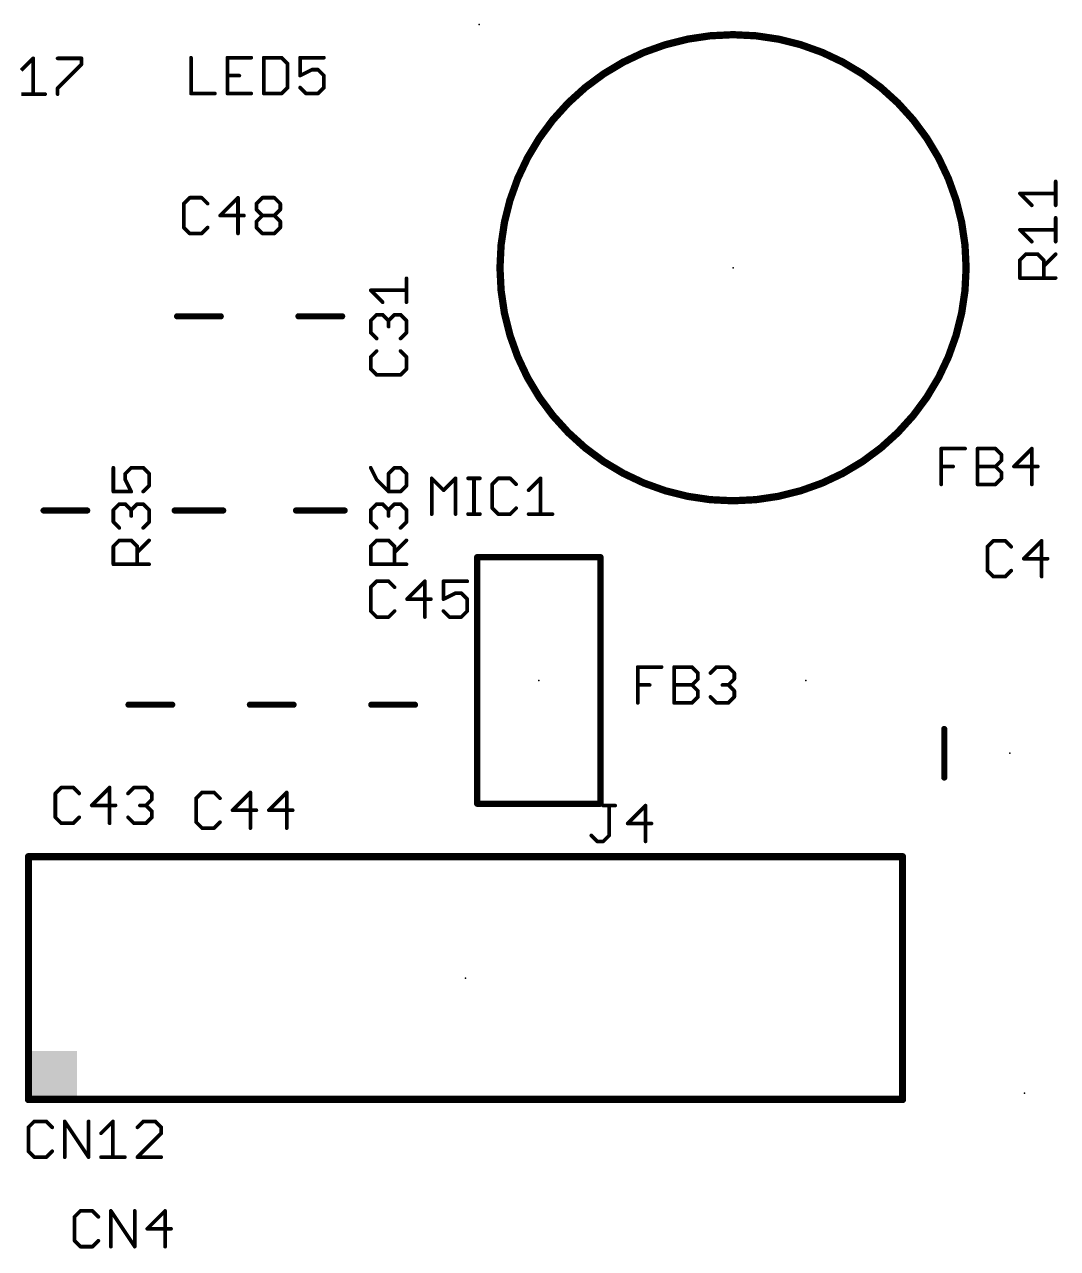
# Model space of a CAD drawing. Extents: x -0.01 to 3.1, y -0.02 to 3.54.
# Drawn here: x 0.725 to 1.562, y 0.72 to 1.713 of the extents above; entities that cross this region are included whole.
import ezdxf

# ---------------------------------------------------------------- set-up
doc = ezdxf.new("R2010")
doc.units = 0
for name, color, linetype in [('21', 253, 'CONTINUOUS'), ('23', 7, 'CONTINUOUS'), ('25', 253, 'CONTINUOUS')]:
    doc.layers.add(name, color=color, linetype=linetype)

# ---------------------------------------------------------------- blocks, each defined once
blk = doc.blocks.new('RECT')
blk.add_solid([(-0.5, -0.5), (0.5, -0.5), (-0.5, 0.5), (0.5, 0.5)])

msp = doc.modelspace()

# ---------------------------------------------------------------- linework, layer by layer
at = {"layer": '21'}
for points, const_width in [([(1.299213, 1.326772, 1), (1.299213, 1.704724, 1), (1.299213, 1.326772)], 0.005906), ([(0.848425, 1.477628, 1), (0.848425, 1.475128)], 0.0025), ([(0.883858, 1.475128, 1), (0.883858, 1.477628)], 0.0025), ([(0.94685, 1.477628, 1), (0.94685, 1.475128)], 0.0025), ([(0.982283, 1.475128, 1), (0.982283, 1.477628)], 0.0025), ([(0.740157, 1.320148, 1), (0.740157, 1.317648)], 0.0025), ([(0.775591, 1.317648, 1), (0.775591, 1.320148)], 0.0025), ([(0.846457, 1.320148, 1), (0.846457, 1.317648)], 0.0025), ([(0.885827, 1.317648, 1), (0.885827, 1.320148)], 0.0025), ([(0.944882, 1.320148, 1), (0.944882, 1.317648)], 0.0025), ([(0.984252, 1.317648, 1), (0.984252, 1.320148)], 0.0025), ([(1.092982, 1.281102, 1), (1.090482, 1.281102)], 0.0025), ([(1.091732, 1.282352, 1), (1.091732, 1.279852)], 0.0025), ([(1.192982, 1.281102, 1), (1.190482, 1.281102)], 0.0025), ([(1.191732, 1.279852, 1), (1.191732, 1.282352)], 0.0025), ([(0.809055, 1.162667, 1), (0.809055, 1.160167)], 0.0025), ([(0.844488, 1.160167, 1), (0.844488, 1.162667)], 0.0025), ([(0.90748, 1.162667, 1), (0.90748, 1.160167)], 0.0025), ([(0.942913, 1.160167, 1), (0.942913, 1.162667)], 0.0025), ([(1.005906, 1.162667, 1), (1.005906, 1.160167)], 0.0025), ([(1.041339, 1.160167, 1), (1.041339, 1.162667)], 0.0025), ([(1.471722, 1.141732, 1), (1.469222, 1.141732)], 0.0025), ([(1.469222, 1.102362, 1), (1.471722, 1.102362)], 0.0025), ([(1.091732, 1.082352, 1), (1.091732, 1.079852)], 0.0025), ([(1.090482, 1.081102, 1), (1.092982, 1.081102)], 0.0025), ([(1.190482, 1.081102, 1), (1.192982, 1.081102)], 0.0025), ([(1.191732, 1.079852, 1), (1.191732, 1.082352)], 0.0025), ([(0.727953, 1.039665, 1), (0.727953, 1.036713)], 0.002953), ([(0.729429, 1.038189, 1), (0.726476, 1.038189)], 0.002953), ([(1.438091, 1.038189, 1), (1.435138, 1.038189)], 0.002953), ([(1.436614, 1.036713, 1), (1.436614, 1.039665)], 0.002953), ([(0.727953, 0.842815, 1), (0.727953, 0.839862)], 0.002953), ([(1.436614, 0.839862, 1), (1.436614, 0.842815)], 0.002953), ([(0.726476, 0.841339, 1), (0.729429, 0.841339)], 0.002953), ([(1.435138, 0.841339, 1), (1.438091, 0.841339)], 0.002953)]:
    msp.add_lwpolyline(points, format="xyb", dxfattribs=dict(at, const_width=const_width))
for points, const_width in [([(0.883858, 1.476378), (0.848425, 1.476378)], 0.005), ([(0.982283, 1.476378), (0.94685, 1.476378)], 0.005), ([(0.740157, 1.318898), (0.775591, 1.318898)], 0.005), ([(0.846457, 1.318898), (0.885827, 1.318898)], 0.005), ([(0.944882, 1.318898), (0.984252, 1.318898)], 0.005), ([(1.091732, 1.081102), (1.091732, 1.281102)], 0.005), ([(1.091732, 1.281102), (1.191732, 1.281102)], 0.005), ([(1.191732, 1.281102), (1.191732, 1.081102)], 0.005), ([(0.809055, 1.161417), (0.844488, 1.161417)], 0.005), ([(0.90748, 1.161417), (0.942913, 1.161417)], 0.005), ([(1.005906, 1.161417), (1.041339, 1.161417)], 0.005), ([(1.470472, 1.141732), (1.470472, 1.102362)], 0.005), ([(1.191732, 1.081102), (1.091732, 1.081102)], 0.005), ([(1.436614, 1.038189), (0.727953, 1.038189)], 0.005906), ([(0.727953, 1.038189), (0.727953, 0.841339)], 0.005906), ([(1.436614, 0.841339), (1.436614, 1.038189)], 0.005906), ([(0.727953, 0.841339), (1.436614, 0.841339)], 0.005906)]:
    msp.add_lwpolyline(points, dxfattribs=dict(at, const_width=const_width))
at = {"layer": '23'}
for p in [(1.093307, 1.712992), (1.299213, 1.515748), (0.866142, 1.476378), (0.964567, 1.476378), (0.757874, 1.318898), (0.866142, 1.318898), (0.964567, 1.318898), (1.141732, 1.181102), (1.358268, 1.181102), (0.826772, 1.161417), (0.925197, 1.161417), (1.023622, 1.161417), (1.523622, 1.122047), (1.082283, 0.939764), (1.535433, 0.846457)]:
    msp.add_point(p, dxfattribs=at)
at = {"layer": '25', "const_width": 0.003}
for points in [[(0.859768, 1.686037), (0.859768, 1.657012)], [(0.908583, 1.686037), (0.889233, 1.686037)], [(0.889233, 1.686037), (0.889233, 1.657012)], [(0.918698, 1.686037), (0.918698, 1.657012)], [(0.93321, 1.686037), (0.918698, 1.686037)], [(0.938048, 1.681199), (0.93321, 1.686037)], [(0.967513, 1.686037), (0.948163, 1.686037)], [(0.948163, 1.686037), (0.948163, 1.671524)], [(0.722097, 1.675858), (0.731772, 1.685533)], [(0.731772, 1.685533), (0.731772, 1.656508)], [(0.751562, 1.685533), (0.770912, 1.685533)], [(0.770912, 1.680695), (0.751562, 1.661345)], [(0.770912, 1.685533), (0.770912, 1.680695)], [(0.938048, 1.661849), (0.938048, 1.681199)], [(0.948163, 1.671524), (0.957838, 1.676362)], [(0.957838, 1.676362), (0.962676, 1.676362)], [(0.962676, 1.676362), (0.967513, 1.671524)], [(0.889233, 1.671524), (0.898908, 1.671524)], [(0.967513, 1.671524), (0.967513, 1.661849)], [(0.722097, 1.656508), (0.741447, 1.656508)], [(0.751562, 1.661345), (0.751562, 1.656508)], [(0.859768, 1.657012), (0.879117, 1.657012)], [(0.889233, 1.657012), (0.908583, 1.657012)], [(0.918698, 1.657012), (0.93321, 1.657012)], [(0.93321, 1.657012), (0.938048, 1.661849)], [(0.953001, 1.657012), (0.948163, 1.661849)], [(0.962676, 1.657012), (0.953001, 1.657012)], [(0.967513, 1.661849), (0.962676, 1.657012)], [(1.560803, 1.566336), (1.560803, 1.585686)], [(0.8587, 1.572552), (0.853862, 1.567715)], [(0.853862, 1.567715), (0.853862, 1.548365)], [(0.868375, 1.572552), (0.8587, 1.572552)], [(0.873212, 1.567715), (0.868375, 1.572552)], [(0.89784, 1.572552), (0.883327, 1.55804)], [(0.89784, 1.543528), (0.89784, 1.572552)], [(0.912793, 1.567715), (0.91763, 1.572552)], [(0.912793, 1.562877), (0.912793, 1.567715)], [(0.91763, 1.572552), (0.927305, 1.572552)], [(0.927305, 1.572552), (0.932142, 1.567715)], [(0.932142, 1.567715), (0.932142, 1.562877)], [(1.541453, 1.566336), (1.531778, 1.576011)], [(1.531778, 1.576011), (1.560803, 1.576011)], [(0.883327, 1.55804), (0.902677, 1.55804)], [(0.91763, 1.55804), (0.912793, 1.562877)], [(0.912793, 1.553202), (0.91763, 1.55804)], [(0.91763, 1.55804), (0.927305, 1.55804)], [(0.932142, 1.562877), (0.927305, 1.55804)], [(0.927305, 1.55804), (0.932142, 1.553202)], [(0.853862, 1.548365), (0.8587, 1.543528)], [(0.868375, 1.543528), (0.873212, 1.548365)], [(0.912793, 1.548365), (0.912793, 1.553202)], [(0.91763, 1.543528), (0.912793, 1.548365)], [(0.932142, 1.548365), (0.927305, 1.543528)], [(0.932142, 1.553202), (0.932142, 1.548365)], [(1.560803, 1.536871), (1.560803, 1.55622)], [(0.8587, 1.543528), (0.868375, 1.543528)], [(0.927305, 1.543528), (0.91763, 1.543528)], [(1.541453, 1.536871), (1.531778, 1.546546)], [(1.531778, 1.546546), (1.560803, 1.546546)], [(1.531778, 1.521918), (1.536616, 1.526755)], [(1.531778, 1.507406), (1.531778, 1.521918)], [(1.536616, 1.526755), (1.546291, 1.526755)], [(1.546291, 1.526755), (1.551128, 1.521918)], [(1.551128, 1.51708), (1.560803, 1.526755)], [(1.551128, 1.521918), (1.551128, 1.507406)], [(1.034437, 1.487783), (1.034437, 1.507133)], [(1.560803, 1.507406), (1.531778, 1.507406)], [(1.015087, 1.487783), (1.005412, 1.497458)], [(1.005412, 1.497458), (1.034437, 1.497458)], [(1.005412, 1.47283), (1.01025, 1.477667)], [(1.01025, 1.477667), (1.015087, 1.477667)], [(1.015087, 1.477667), (1.019925, 1.47283)], [(1.019925, 1.47283), (1.024762, 1.477667)], [(1.024762, 1.477667), (1.0296, 1.477667)], [(1.0296, 1.477667), (1.034437, 1.47283)], [(1.005412, 1.463155), (1.005412, 1.47283)], [(1.019925, 1.47283), (1.019925, 1.467992)], [(1.034437, 1.47283), (1.034437, 1.463155)], [(1.01025, 1.458318), (1.005412, 1.463155)], [(1.034437, 1.463155), (1.0296, 1.458318)], [(1.01025, 1.448202), (1.005412, 1.443365)], [(1.034437, 1.443365), (1.0296, 1.448202)], [(1.005412, 1.443365), (1.005412, 1.43369)], [(1.034437, 1.43369), (1.034437, 1.443365)], [(1.005412, 1.43369), (1.01025, 1.428852)], [(1.01025, 1.428852), (1.0296, 1.428852)], [(1.0296, 1.428852), (1.034437, 1.43369)], [(1.468035, 1.340083), (1.468035, 1.369107)], [(1.468035, 1.369107), (1.487385, 1.369107)], [(1.497501, 1.340083), (1.497501, 1.369107)], [(1.497501, 1.369107), (1.512013, 1.369107)], [(1.512013, 1.369107), (1.51685, 1.36427)], [(1.541478, 1.369107), (1.526966, 1.354595)], [(1.541478, 1.340083), (1.541478, 1.369107)], [(1.51685, 1.359432), (1.512013, 1.354595)], [(1.51685, 1.36427), (1.51685, 1.359432)], [(0.796751, 1.353589), (0.796751, 1.33424)], [(0.806426, 1.348752), (0.811263, 1.353589)], [(0.806426, 1.343914), (0.806426, 1.348752)], [(0.811263, 1.353589), (0.820938, 1.353589)], [(0.820938, 1.353589), (0.825776, 1.348752)], [(0.825776, 1.348752), (0.825776, 1.339077)], [(1.005412, 1.353589), (1.01025, 1.343914)], [(1.024762, 1.353589), (1.019925, 1.348752)], [(1.019925, 1.348752), (1.019925, 1.33424)], [(1.0296, 1.353589), (1.024762, 1.353589)], [(1.034437, 1.348752), (1.0296, 1.353589)], [(1.034437, 1.339077), (1.034437, 1.348752)], [(1.468035, 1.354595), (1.47771, 1.354595)], [(1.497501, 1.354595), (1.512013, 1.354595)], [(1.512013, 1.354595), (1.51685, 1.349758)], [(1.51685, 1.349758), (1.51685, 1.34492)], [(1.526966, 1.354595), (1.546316, 1.354595)], [(0.811263, 1.33424), (0.806426, 1.343914)], [(0.825776, 1.339077), (0.820938, 1.33424)], [(1.01025, 1.343914), (1.019925, 1.33424)], [(1.0296, 1.33424), (1.034437, 1.339077)], [(1.054878, 1.315957), (1.054878, 1.344981)], [(1.054878, 1.344981), (1.064553, 1.335306)], [(1.064553, 1.335306), (1.074228, 1.344981)], [(1.074228, 1.344981), (1.074228, 1.315957)], [(1.084344, 1.344981), (1.094018, 1.344981)], [(1.089181, 1.315957), (1.089181, 1.344981)], [(1.108824, 1.344981), (1.103987, 1.340144)], [(1.103987, 1.340144), (1.103987, 1.320794)], [(1.118499, 1.344981), (1.108824, 1.344981)], [(1.123337, 1.340144), (1.118499, 1.344981)], [(1.133452, 1.335306), (1.143127, 1.344981)], [(1.143127, 1.344981), (1.143127, 1.315957)], [(1.512013, 1.340083), (1.497501, 1.340083)], [(1.51685, 1.34492), (1.512013, 1.340083)], [(0.796751, 1.33424), (0.811263, 1.33424)], [(1.019925, 1.33424), (1.0296, 1.33424)], [(0.796751, 1.319287), (0.801588, 1.324124)], [(0.796751, 1.309612), (0.796751, 1.319287)], [(0.801588, 1.324124), (0.806426, 1.324124)], [(0.806426, 1.324124), (0.811263, 1.319287)], [(0.811263, 1.319287), (0.816101, 1.324124)], [(0.811263, 1.319287), (0.811263, 1.314449)], [(0.816101, 1.324124), (0.820938, 1.324124)], [(0.820938, 1.324124), (0.825776, 1.319287)], [(0.825776, 1.319287), (0.825776, 1.309612)], [(1.005412, 1.319287), (1.01025, 1.324124)], [(1.005412, 1.309612), (1.005412, 1.319287)], [(1.01025, 1.324124), (1.015087, 1.324124)], [(1.015087, 1.324124), (1.019925, 1.319287)], [(1.019925, 1.319287), (1.024762, 1.324124)], [(1.019925, 1.319287), (1.019925, 1.314449)], [(1.024762, 1.324124), (1.0296, 1.324124)], [(1.0296, 1.324124), (1.034437, 1.319287)], [(1.034437, 1.319287), (1.034437, 1.309612)], [(1.103987, 1.320794), (1.108824, 1.315957)], [(1.118499, 1.315957), (1.123337, 1.320794)], [(0.801588, 1.304774), (0.796751, 1.309612)], [(0.825776, 1.309612), (0.820938, 1.304774)], [(1.01025, 1.304774), (1.005412, 1.309612)], [(1.034437, 1.309612), (1.0296, 1.304774)], [(1.084344, 1.315957), (1.094018, 1.315957)], [(1.108824, 1.315957), (1.118499, 1.315957)], [(1.133452, 1.315957), (1.152802, 1.315957)], [(0.796751, 1.289821), (0.801588, 1.294659)], [(0.796751, 1.275309), (0.796751, 1.289821)], [(0.801588, 1.294659), (0.811263, 1.294659)], [(0.811263, 1.294659), (0.816101, 1.289821)], [(0.816101, 1.284984), (0.825776, 1.294659)], [(0.816101, 1.289821), (0.816101, 1.275309)], [(1.005412, 1.289821), (1.01025, 1.294659)], [(1.005412, 1.275309), (1.005412, 1.289821)], [(1.01025, 1.294659), (1.019925, 1.294659)], [(1.019925, 1.294659), (1.024762, 1.289821)], [(1.024762, 1.284984), (1.034437, 1.294659)], [(1.024762, 1.289821), (1.024762, 1.275309)], [(1.510274, 1.294304), (1.505437, 1.289467)], [(1.505437, 1.289467), (1.505437, 1.270117)], [(1.519949, 1.294304), (1.510274, 1.294304)], [(1.524787, 1.289467), (1.519949, 1.294304)], [(1.549414, 1.294304), (1.534902, 1.279792)], [(1.549414, 1.26528), (1.549414, 1.294304)], [(1.534902, 1.279792), (1.554252, 1.279792)], [(0.825776, 1.275309), (0.796751, 1.275309)], [(1.034437, 1.275309), (1.005412, 1.275309)], [(1.505437, 1.270117), (1.510274, 1.26528)], [(1.519949, 1.26528), (1.524787, 1.270117)], [(1.010274, 1.261529), (1.005437, 1.256691)], [(1.019949, 1.261529), (1.010274, 1.261529)], [(1.024787, 1.256691), (1.019949, 1.261529)], [(1.049414, 1.261529), (1.034902, 1.247016)], [(1.049414, 1.232504), (1.049414, 1.261529)], [(1.083717, 1.261529), (1.064367, 1.261529)], [(1.064367, 1.261529), (1.064367, 1.247016)], [(1.510274, 1.26528), (1.519949, 1.26528)], [(1.005437, 1.256691), (1.005437, 1.237341)], [(1.064367, 1.247016), (1.074042, 1.251854)], [(1.074042, 1.251854), (1.07888, 1.251854)], [(1.07888, 1.251854), (1.083717, 1.247016)], [(1.034902, 1.247016), (1.054252, 1.247016)], [(1.083717, 1.247016), (1.083717, 1.237341)], [(1.005437, 1.237341), (1.010274, 1.232504)], [(1.010274, 1.232504), (1.019949, 1.232504)], [(1.019949, 1.232504), (1.024787, 1.237341)], [(1.069205, 1.232504), (1.064367, 1.237341)], [(1.07888, 1.232504), (1.069205, 1.232504)], [(1.083717, 1.237341), (1.07888, 1.232504)], [(1.221972, 1.162917), (1.221972, 1.191942)], [(1.221972, 1.191942), (1.241322, 1.191942)], [(1.251438, 1.162917), (1.251438, 1.191942)], [(1.251438, 1.191942), (1.26595, 1.191942)], [(1.26595, 1.191942), (1.270787, 1.187105)], [(1.280903, 1.187105), (1.28574, 1.191942)], [(1.28574, 1.191942), (1.295415, 1.191942)], [(1.295415, 1.191942), (1.300253, 1.187105)], [(1.270787, 1.182267), (1.26595, 1.17743)], [(1.270787, 1.187105), (1.270787, 1.182267)], [(1.300253, 1.182267), (1.295415, 1.17743)], [(1.300253, 1.187105), (1.300253, 1.182267)], [(1.221972, 1.17743), (1.231647, 1.17743)], [(1.251438, 1.17743), (1.26595, 1.17743)], [(1.26595, 1.17743), (1.270787, 1.172592)], [(1.270787, 1.172592), (1.270787, 1.167755)], [(1.295415, 1.17743), (1.290578, 1.17743)], [(1.295415, 1.17743), (1.300253, 1.172592)], [(1.300253, 1.172592), (1.300253, 1.167755)], [(1.26595, 1.162917), (1.251438, 1.162917)], [(1.270787, 1.167755), (1.26595, 1.162917)], [(1.28574, 1.162917), (1.280903, 1.167755)], [(1.295415, 1.162917), (1.28574, 1.162917)], [(1.300253, 1.167755), (1.295415, 1.162917)], [(0.754556, 1.094292), (0.749719, 1.089455)], [(0.764231, 1.094292), (0.754556, 1.094292)], [(0.769068, 1.089455), (0.764231, 1.094292)], [(0.793696, 1.094292), (0.779184, 1.07978)], [(0.793696, 1.065268), (0.793696, 1.094292)], [(0.808649, 1.089455), (0.813486, 1.094292)], [(0.813486, 1.094292), (0.823161, 1.094292)], [(0.823161, 1.094292), (0.827999, 1.089455)], [(0.868729, 1.090355), (0.863892, 1.085518)], [(0.878404, 1.090355), (0.868729, 1.090355)], [(0.883242, 1.085518), (0.878404, 1.090355)], [(0.907869, 1.090355), (0.893357, 1.075843)], [(0.907869, 1.061331), (0.907869, 1.090355)], [(0.937335, 1.090355), (0.922822, 1.075843)], [(0.937335, 1.061331), (0.937335, 1.090355)], [(0.749719, 1.089455), (0.749719, 1.070105)], [(0.827999, 1.084617), (0.823161, 1.07978)], [(0.827999, 1.089455), (0.827999, 1.084617)], [(0.863892, 1.085518), (0.863892, 1.066168)], [(0.779184, 1.07978), (0.798534, 1.07978)], [(0.823161, 1.07978), (0.818324, 1.07978)], [(0.823161, 1.07978), (0.827999, 1.074943)], [(0.827999, 1.074943), (0.827999, 1.070105)], [(0.893357, 1.075843), (0.912707, 1.075843)], [(0.922822, 1.075843), (0.942172, 1.075843)], [(1.193977, 1.079627), (1.203652, 1.079627)], [(1.198814, 1.05544), (1.198814, 1.079627)], [(1.228279, 1.079627), (1.213767, 1.065115)], [(1.228279, 1.050602), (1.228279, 1.079627)], [(0.749719, 1.070105), (0.754556, 1.065268)], [(0.754556, 1.065268), (0.764231, 1.065268)], [(0.764231, 1.065268), (0.769068, 1.070105)], [(0.813486, 1.065268), (0.808649, 1.070105)], [(0.823161, 1.065268), (0.813486, 1.065268)], [(0.827999, 1.070105), (0.823161, 1.065268)], [(0.863892, 1.066168), (0.868729, 1.061331)], [(0.868729, 1.061331), (0.878404, 1.061331)], [(0.878404, 1.061331), (0.883242, 1.066168)], [(1.213767, 1.065115), (1.233117, 1.065115)], [(1.184302, 1.05544), (1.189139, 1.050602)], [(1.189139, 1.050602), (1.193977, 1.050602)], [(1.193977, 1.050602), (1.198814, 1.05544)], [(0.732689, 0.823564), (0.727852, 0.818727)], [(0.742364, 0.823564), (0.732689, 0.823564)], [(0.747202, 0.818727), (0.742364, 0.823564)], [(0.757317, 0.794539), (0.757317, 0.823564)], [(0.757317, 0.823564), (0.776667, 0.794539)], [(0.776667, 0.794539), (0.776667, 0.823564)], [(0.786782, 0.813889), (0.796457, 0.823564)], [(0.796457, 0.823564), (0.796457, 0.794539)], [(0.821085, 0.823564), (0.816247, 0.818727)], [(0.83076, 0.823564), (0.821085, 0.823564)], [(0.835597, 0.818727), (0.83076, 0.823564)], [(0.727852, 0.818727), (0.727852, 0.799377)], [(0.816247, 0.794539), (0.835597, 0.813889)], [(0.835597, 0.813889), (0.835597, 0.818727)], [(0.727852, 0.799377), (0.732689, 0.794539)], [(0.732689, 0.794539), (0.742364, 0.794539)], [(0.742364, 0.794539), (0.747202, 0.799377)], [(0.786782, 0.794539), (0.806132, 0.794539)], [(0.835597, 0.794539), (0.816247, 0.794539)], [(0.770117, 0.750997), (0.76528, 0.74616)], [(0.76528, 0.74616), (0.76528, 0.72681)], [(0.779792, 0.750997), (0.770117, 0.750997)], [(0.784629, 0.74616), (0.779792, 0.750997)], [(0.794745, 0.721972), (0.794745, 0.750997)], [(0.794745, 0.750997), (0.814094, 0.721972)], [(0.814094, 0.721972), (0.814094, 0.750997)], [(0.838722, 0.750997), (0.82421, 0.736485)], [(0.838722, 0.721972), (0.838722, 0.750997)], [(0.82421, 0.736485), (0.84356, 0.736485)], [(0.76528, 0.72681), (0.770117, 0.721972)], [(0.779792, 0.721972), (0.784629, 0.72681)], [(0.770117, 0.721972), (0.779792, 0.721972)]]:
    msp.add_lwpolyline(points, dxfattribs=at)
at = {"layer": '25', "const_width": 0.0015}
for points in [[(0.860518, 1.686037, 1), (0.859018, 1.686037)], [(0.889233, 1.686787, 1), (0.889233, 1.685287)], [(0.889983, 1.686037, 1), (0.888483, 1.686037)], [(0.908583, 1.685287, 1), (0.908583, 1.686787)], [(0.919448, 1.686037, 1), (0.917948, 1.686037)], [(0.918698, 1.686787, 1), (0.918698, 1.685287)], [(0.933741, 1.686567, 1), (0.93268, 1.685506)], [(0.93321, 1.685287, 1), (0.93321, 1.686787)], [(0.948163, 1.686787, 1), (0.948163, 1.685287)], [(0.948913, 1.686037, 1), (0.947413, 1.686037)], [(0.967513, 1.685287, 1), (0.967513, 1.686787)], [(0.732522, 1.685533, 1), (0.731022, 1.685533)], [(0.732302, 1.685002, 1), (0.731242, 1.686063)], [(0.751562, 1.686283, 1), (0.751562, 1.684783)], [(0.771662, 1.685533, 1), (0.770162, 1.685533)], [(0.770162, 1.680695, 1), (0.771662, 1.680695)], [(0.771442, 1.680165, 1), (0.770382, 1.681225)], [(0.770912, 1.684783, 1), (0.770912, 1.686283)], [(0.938798, 1.681199, 1), (0.937298, 1.681199)], [(0.937518, 1.680669, 1), (0.938578, 1.681729)], [(0.957838, 1.677112, 1), (0.957838, 1.675612)], [(0.958174, 1.675691, 1), (0.957503, 1.677032)], [(0.963206, 1.676892, 1), (0.962145, 1.675831)], [(0.962676, 1.675612, 1), (0.962676, 1.677112)], [(0.889233, 1.672274, 1), (0.889233, 1.670774)], [(0.898908, 1.670774, 1), (0.898908, 1.672274)], [(0.947828, 1.672195, 1), (0.948499, 1.670853)], [(0.947413, 1.671524, 1), (0.948913, 1.671524)], [(0.968263, 1.671524, 1), (0.966763, 1.671524)], [(0.966983, 1.670994, 1), (0.968043, 1.672054)], [(0.741447, 1.655758, 1), (0.741447, 1.657258)], [(0.752312, 1.661345, 1), (0.750812, 1.661345)], [(0.751032, 1.661876, 1), (0.752093, 1.660815)], [(0.859768, 1.657762, 1), (0.859768, 1.656262)], [(0.859018, 1.657012, 1), (0.860518, 1.657012)], [(0.879117, 1.656262, 1), (0.879117, 1.657762)], [(0.889233, 1.657762, 1), (0.889233, 1.656262)], [(0.888483, 1.657012, 1), (0.889983, 1.657012)], [(0.908583, 1.656262, 1), (0.908583, 1.657762)], [(0.918698, 1.657762, 1), (0.918698, 1.656262)], [(0.917948, 1.657012, 1), (0.919448, 1.657012)], [(0.93268, 1.657542, 1), (0.933741, 1.656481)], [(0.93321, 1.656262, 1), (0.93321, 1.657762)], [(0.937298, 1.661849, 1), (0.938798, 1.661849)], [(0.938578, 1.661319, 1), (0.937518, 1.66238)], [(0.948694, 1.662379, 1), (0.947633, 1.661319)], [(0.953001, 1.657762, 1), (0.953001, 1.656262)], [(0.95247, 1.656481, 1), (0.953531, 1.657542)], [(0.962145, 1.657542, 1), (0.963206, 1.656481)], [(0.962676, 1.656262, 1), (0.962676, 1.657762)], [(0.966763, 1.661849, 1), (0.968263, 1.661849)], [(0.968043, 1.661319, 1), (0.966983, 1.66238)], [(0.731022, 1.656508, 1), (0.732522, 1.656508)], [(0.750812, 1.656508, 1), (0.752312, 1.656508)], [(1.561553, 1.585686, 1), (1.560053, 1.585686)], [(0.854612, 1.567715, 1), (0.853112, 1.567715)], [(0.853332, 1.568245, 1), (0.854393, 1.567184)], [(0.8587, 1.573302, 1), (0.8587, 1.571802)], [(0.85923, 1.572022, 1), (0.858169, 1.573083)], [(0.868905, 1.573083, 1), (0.867844, 1.572022)], [(0.868375, 1.571802, 1), (0.868375, 1.573302)], [(0.872682, 1.567184, 1), (0.873742, 1.568245)], [(0.89859, 1.572552, 1), (0.89709, 1.572552)], [(0.89837, 1.572022, 1), (0.897309, 1.573083)], [(0.912262, 1.568245, 1), (0.913323, 1.567184)], [(0.913543, 1.567715, 1), (0.912043, 1.567715)], [(0.91763, 1.573302, 1), (0.91763, 1.571802)], [(0.91816, 1.572022, 1), (0.9171, 1.573083)], [(0.927835, 1.573083, 1), (0.926775, 1.572022)], [(0.927305, 1.571802, 1), (0.927305, 1.573302)], [(0.932892, 1.567715, 1), (0.931392, 1.567715)], [(0.931612, 1.567184, 1), (0.932673, 1.568245)], [(1.532309, 1.576541, 1), (1.531248, 1.57548)], [(1.531778, 1.576761, 1), (1.531778, 1.575261)], [(1.560803, 1.575261, 1), (1.560803, 1.576761)], [(0.883327, 1.55879, 1), (0.883327, 1.55729)], [(0.882797, 1.55857, 1), (0.883858, 1.55751)], [(0.902677, 1.55729, 1), (0.902677, 1.55879)], [(0.913323, 1.563408, 1), (0.912262, 1.562347)], [(0.912043, 1.562877, 1), (0.913543, 1.562877)], [(0.91763, 1.55879, 1), (0.91763, 1.55729)], [(0.91816, 1.55751, 1), (0.9171, 1.55857)], [(0.9171, 1.55751, 1), (0.91816, 1.55857)], [(0.927835, 1.55857, 1), (0.926775, 1.55751)], [(0.926775, 1.55857, 1), (0.927835, 1.55751)], [(0.927305, 1.55729, 1), (0.927305, 1.55879)], [(0.931392, 1.562877, 1), (0.932892, 1.562877)], [(0.932673, 1.562347, 1), (0.931612, 1.563408)], [(1.540923, 1.565806, 1), (1.541984, 1.566866)], [(1.560053, 1.566336, 1), (1.561553, 1.566336)], [(0.853112, 1.548365, 1), (0.854612, 1.548365)], [(0.854393, 1.548895, 1), (0.853332, 1.547835)], [(0.873742, 1.547835, 1), (0.872682, 1.548895)], [(0.912262, 1.553733, 1), (0.913323, 1.552672)], [(0.913543, 1.553202, 1), (0.912043, 1.553202)], [(0.913323, 1.548895, 1), (0.912262, 1.547835)], [(0.912043, 1.548365, 1), (0.913543, 1.548365)], [(0.932892, 1.553202, 1), (0.931392, 1.553202)], [(0.931392, 1.548365, 1), (0.932892, 1.548365)], [(0.931612, 1.552672, 1), (0.932673, 1.553733)], [(0.932673, 1.547835, 1), (0.931612, 1.548895)], [(1.561553, 1.55622, 1), (1.560053, 1.55622)], [(0.8587, 1.544278, 1), (0.8587, 1.542778)], [(0.858169, 1.542997, 1), (0.85923, 1.544058)], [(0.867844, 1.544058, 1), (0.868905, 1.542997)], [(0.868375, 1.542778, 1), (0.868375, 1.544278)], [(0.89709, 1.543528, 1), (0.89859, 1.543528)], [(0.91763, 1.544278, 1), (0.91763, 1.542778)], [(0.9171, 1.542997, 1), (0.91816, 1.544058)], [(0.926775, 1.544058, 1), (0.927835, 1.542997)], [(0.927305, 1.542778, 1), (0.927305, 1.544278)], [(1.532309, 1.547076, 1), (1.531248, 1.546015)], [(1.531778, 1.547296, 1), (1.531778, 1.545796)], [(1.560803, 1.545796, 1), (1.560803, 1.547296)], [(1.540923, 1.53634, 1), (1.541984, 1.537401)], [(1.560053, 1.536871, 1), (1.561553, 1.536871)], [(1.532528, 1.521918, 1), (1.531028, 1.521918)], [(1.531248, 1.522448, 1), (1.532309, 1.521387)], [(1.536616, 1.527505, 1), (1.536616, 1.526005)], [(1.537146, 1.526225, 1), (1.536086, 1.527286)], [(1.546821, 1.527286, 1), (1.545761, 1.526225)], [(1.546291, 1.526005, 1), (1.546291, 1.527505)], [(1.551878, 1.521918, 1), (1.550378, 1.521918)], [(1.550598, 1.521387, 1), (1.551659, 1.522448)], [(1.561333, 1.526225, 1), (1.560273, 1.527286)], [(1.035187, 1.507133, 1), (1.033687, 1.507133)], [(1.531778, 1.508156, 1), (1.531778, 1.506656)], [(1.550598, 1.517611, 1), (1.551659, 1.51655)], [(1.560803, 1.506656, 1), (1.560803, 1.508156)], [(1.005943, 1.497988, 1), (1.004882, 1.496927)], [(1.005412, 1.498208, 1), (1.005412, 1.496708)], [(1.034437, 1.496708, 1), (1.034437, 1.498208)], [(1.531028, 1.507406, 1), (1.532528, 1.507406)], [(1.550378, 1.507406, 1), (1.551878, 1.507406)], [(1.014557, 1.487253, 1), (1.015618, 1.488313)], [(1.01025, 1.478417, 1), (1.01025, 1.476917)], [(1.01078, 1.477137, 1), (1.009719, 1.478198)], [(1.015618, 1.478198, 1), (1.014557, 1.477137)], [(1.015087, 1.476917, 1), (1.015087, 1.478417)], [(1.024762, 1.478417, 1), (1.024762, 1.476917)], [(1.025293, 1.477137, 1), (1.024232, 1.478198)], [(1.03013, 1.478198, 1), (1.029069, 1.477137)], [(1.0296, 1.476917, 1), (1.0296, 1.478417)], [(1.033687, 1.487783, 1), (1.035187, 1.487783)], [(1.006162, 1.47283, 1), (1.004662, 1.47283)], [(1.004882, 1.47336, 1), (1.005943, 1.4723)], [(1.020675, 1.47283, 1), (1.019175, 1.47283)], [(1.019394, 1.47336, 1), (1.020455, 1.4723)], [(1.019394, 1.4723, 1), (1.020455, 1.47336)], [(1.035187, 1.47283, 1), (1.033687, 1.47283)], [(1.033907, 1.4723, 1), (1.034967, 1.47336)], [(1.004662, 1.463155, 1), (1.006162, 1.463155)], [(1.005943, 1.463685, 1), (1.004882, 1.462625)], [(1.009719, 1.457787, 1), (1.01078, 1.458848)], [(1.019175, 1.467992, 1), (1.020675, 1.467992)], [(1.029069, 1.458848, 1), (1.03013, 1.457787)], [(1.033687, 1.463155, 1), (1.035187, 1.463155)], [(1.034967, 1.462625, 1), (1.033907, 1.463685)], [(1.01078, 1.447672, 1), (1.009719, 1.448733)], [(1.03013, 1.448733, 1), (1.029069, 1.447672)], [(1.006162, 1.443365, 1), (1.004662, 1.443365)], [(1.004882, 1.443895, 1), (1.005943, 1.442834)], [(1.035187, 1.443365, 1), (1.033687, 1.443365)], [(1.033907, 1.442834, 1), (1.034967, 1.443895)], [(1.004662, 1.43369, 1), (1.006162, 1.43369)], [(1.005943, 1.43422, 1), (1.004882, 1.43316)], [(1.01025, 1.429602, 1), (1.01025, 1.428102)], [(1.009719, 1.428322, 1), (1.01078, 1.429383)], [(1.029069, 1.429383, 1), (1.03013, 1.428322)], [(1.0296, 1.428102, 1), (1.0296, 1.429602)], [(1.033687, 1.43369, 1), (1.035187, 1.43369)], [(1.034967, 1.43316, 1), (1.033907, 1.43422)], [(1.468785, 1.369107, 1), (1.467285, 1.369107)], [(1.468035, 1.369857, 1), (1.468035, 1.368357)], [(1.487385, 1.368357, 1), (1.487385, 1.369857)], [(1.498251, 1.369107, 1), (1.496751, 1.369107)], [(1.497501, 1.369857, 1), (1.497501, 1.368357)], [(1.512543, 1.369638, 1), (1.511483, 1.368577)], [(1.512013, 1.368357, 1), (1.512013, 1.369857)], [(1.542228, 1.369107, 1), (1.540728, 1.369107)], [(1.542008, 1.368577, 1), (1.540948, 1.369638)], [(1.5176, 1.36427, 1), (1.5161, 1.36427)], [(1.5161, 1.359432, 1), (1.5176, 1.359432)], [(1.51632, 1.36374, 1), (1.517381, 1.3648)], [(1.517381, 1.358902, 1), (1.51632, 1.359963)], [(0.797501, 1.353589, 1), (0.796001, 1.353589)], [(0.807176, 1.348752, 1), (0.805676, 1.348752)], [(0.805895, 1.349282, 1), (0.806956, 1.348222)], [(0.811263, 1.354339, 1), (0.811263, 1.352839)], [(0.811794, 1.353059, 1), (0.810733, 1.35412)], [(0.821469, 1.35412, 1), (0.820408, 1.353059)], [(0.820938, 1.352839, 1), (0.820938, 1.354339)], [(0.826526, 1.348752, 1), (0.825026, 1.348752)], [(0.825245, 1.348222, 1), (0.826306, 1.349282)], [(1.006083, 1.353925, 1), (1.004741, 1.353254)], [(1.020675, 1.348752, 1), (1.019175, 1.348752)], [(1.019394, 1.349282, 1), (1.020455, 1.348222)], [(1.024762, 1.354339, 1), (1.024762, 1.352839)], [(1.025293, 1.353059, 1), (1.024232, 1.35412)], [(1.03013, 1.35412, 1), (1.029069, 1.353059)], [(1.0296, 1.352839, 1), (1.0296, 1.354339)], [(1.035187, 1.348752, 1), (1.033687, 1.348752)], [(1.033907, 1.348222, 1), (1.034967, 1.349282)], [(1.468035, 1.355345, 1), (1.468035, 1.353845)], [(1.47771, 1.353845, 1), (1.47771, 1.355345)], [(1.497501, 1.355345, 1), (1.497501, 1.353845)], [(1.512543, 1.355125, 1), (1.511483, 1.354065)], [(1.511483, 1.355125, 1), (1.512543, 1.354065)], [(1.512013, 1.353845, 1), (1.512013, 1.355345)], [(1.5176, 1.349758, 1), (1.5161, 1.349758)], [(1.51632, 1.349227, 1), (1.517381, 1.350288)], [(1.526966, 1.355345, 1), (1.526966, 1.353845)], [(1.526435, 1.355125, 1), (1.527496, 1.354065)], [(1.546316, 1.353845, 1), (1.546316, 1.355345)], [(0.807097, 1.34425, 1), (0.805755, 1.343579)], [(0.805676, 1.343914, 1), (0.807176, 1.343914)], [(0.826306, 1.338547, 1), (0.825245, 1.339607)], [(1.01078, 1.344445, 1), (1.009719, 1.343384)], [(1.009579, 1.343579, 1), (1.010921, 1.34425)], [(1.034967, 1.338547, 1), (1.033907, 1.339607)], [(1.055409, 1.345512, 1), (1.054348, 1.344451)], [(1.055628, 1.344981, 1), (1.054128, 1.344981)], [(1.074978, 1.344981, 1), (1.073478, 1.344981)], [(1.074758, 1.344451, 1), (1.073698, 1.345512)], [(1.084344, 1.345731, 1), (1.084344, 1.344231)], [(1.089931, 1.344981, 1), (1.088431, 1.344981)], [(1.094018, 1.344231, 1), (1.094018, 1.345731)], [(1.104737, 1.340144, 1), (1.103237, 1.340144)], [(1.103457, 1.340674, 1), (1.104517, 1.339614)], [(1.108824, 1.345731, 1), (1.108824, 1.344231)], [(1.109355, 1.344451, 1), (1.108294, 1.345512)], [(1.11903, 1.345512, 1), (1.117969, 1.344451)], [(1.118499, 1.344231, 1), (1.118499, 1.345731)], [(1.122806, 1.339614, 1), (1.123867, 1.340674)], [(1.143877, 1.344981, 1), (1.142377, 1.344981)], [(1.143657, 1.344451, 1), (1.142597, 1.345512)], [(1.467285, 1.340083, 1), (1.468785, 1.340083)], [(1.497501, 1.340833, 1), (1.497501, 1.339333)], [(1.496751, 1.340083, 1), (1.498251, 1.340083)], [(1.511483, 1.340613, 1), (1.512543, 1.339552)], [(1.512013, 1.339333, 1), (1.512013, 1.340833)], [(1.5161, 1.34492, 1), (1.5176, 1.34492)], [(1.517381, 1.34439, 1), (1.51632, 1.34545)], [(1.540728, 1.340083, 1), (1.542228, 1.340083)], [(0.796751, 1.33499, 1), (0.796751, 1.33349)], [(0.796001, 1.33424, 1), (0.797501, 1.33424)], [(0.810592, 1.333904, 1), (0.811934, 1.334575)], [(0.811263, 1.33349, 1), (0.811263, 1.33499)], [(0.820408, 1.33477, 1), (0.821469, 1.333709)], [(0.825026, 1.339077, 1), (0.826526, 1.339077)], [(1.019925, 1.33499, 1), (1.019925, 1.33349)], [(1.019175, 1.33424, 1), (1.020675, 1.33424)], [(1.019394, 1.333709, 1), (1.020455, 1.33477)], [(1.029069, 1.33477, 1), (1.03013, 1.333709)], [(1.0296, 1.33349, 1), (1.0296, 1.33499)], [(1.033687, 1.339077, 1), (1.035187, 1.339077)], [(1.064023, 1.335837, 1), (1.065083, 1.334776)], [(1.064023, 1.334776, 1), (1.065083, 1.335837)], [(1.132922, 1.335837, 1), (1.133982, 1.334776)], [(0.797501, 1.319287, 1), (0.796001, 1.319287)], [(0.796221, 1.319817, 1), (0.797281, 1.318756)], [(0.801588, 1.324874, 1), (0.801588, 1.323374)], [(0.802119, 1.323594, 1), (0.801058, 1.324654)], [(0.806956, 1.324654, 1), (0.805895, 1.323594)], [(0.806426, 1.323374, 1), (0.806426, 1.324874)], [(0.812013, 1.319287, 1), (0.810513, 1.319287)], [(0.810733, 1.319817, 1), (0.811794, 1.318756)], [(0.810733, 1.318756, 1), (0.811794, 1.319817)], [(0.816101, 1.324874, 1), (0.816101, 1.323374)], [(0.816631, 1.323594, 1), (0.81557, 1.324654)], [(0.821469, 1.324654, 1), (0.820408, 1.323594)], [(0.820938, 1.323374, 1), (0.820938, 1.324874)], [(0.826526, 1.319287, 1), (0.825026, 1.319287)], [(0.825245, 1.318756, 1), (0.826306, 1.319817)], [(1.006162, 1.319287, 1), (1.004662, 1.319287)], [(1.004882, 1.319817, 1), (1.005943, 1.318756)], [(1.01025, 1.324874, 1), (1.01025, 1.323374)], [(1.01078, 1.323594, 1), (1.009719, 1.324654)], [(1.015618, 1.324654, 1), (1.014557, 1.323594)], [(1.015087, 1.323374, 1), (1.015087, 1.324874)], [(1.019394, 1.319817, 1), (1.020455, 1.318756)], [(1.020675, 1.319287, 1), (1.019175, 1.319287)], [(1.019394, 1.318756, 1), (1.020455, 1.319817)], [(1.024762, 1.324874, 1), (1.024762, 1.323374)], [(1.025293, 1.323594, 1), (1.024232, 1.324654)], [(1.03013, 1.324654, 1), (1.029069, 1.323594)], [(1.0296, 1.323374, 1), (1.0296, 1.324874)], [(1.035187, 1.319287, 1), (1.033687, 1.319287)], [(1.033907, 1.318756, 1), (1.034967, 1.319817)], [(1.104517, 1.321324, 1), (1.103457, 1.320264)], [(1.103237, 1.320794, 1), (1.104737, 1.320794)], [(1.123867, 1.320264, 1), (1.122806, 1.321324)], [(0.797281, 1.310142, 1), (0.796221, 1.309081)], [(0.796001, 1.309612, 1), (0.797501, 1.309612)], [(0.810513, 1.314449, 1), (0.812013, 1.314449)], [(0.825026, 1.309612, 1), (0.826526, 1.309612)], [(0.826306, 1.309081, 1), (0.825245, 1.310142)], [(1.005943, 1.310142, 1), (1.004882, 1.309081)], [(1.004662, 1.309612, 1), (1.006162, 1.309612)], [(1.019175, 1.314449, 1), (1.020675, 1.314449)], [(1.033687, 1.309612, 1), (1.035187, 1.309612)], [(1.034967, 1.309081, 1), (1.033907, 1.310142)], [(1.054128, 1.315957, 1), (1.055628, 1.315957)], [(1.073478, 1.315957, 1), (1.074978, 1.315957)], [(1.084344, 1.316707, 1), (1.084344, 1.315207)], [(1.088431, 1.315957, 1), (1.089931, 1.315957)], [(1.094018, 1.315207, 1), (1.094018, 1.316707)], [(1.108824, 1.316707, 1), (1.108824, 1.315207)], [(1.108294, 1.315426, 1), (1.109355, 1.316487)], [(1.117969, 1.316487, 1), (1.11903, 1.315426)], [(1.118499, 1.315207, 1), (1.118499, 1.316707)], [(1.133452, 1.316707, 1), (1.133452, 1.315207)], [(1.142377, 1.315957, 1), (1.143877, 1.315957)], [(1.152802, 1.315207, 1), (1.152802, 1.316707)], [(0.801058, 1.304244, 1), (0.802119, 1.305305)], [(0.820408, 1.305305, 1), (0.821469, 1.304244)], [(1.009719, 1.304244, 1), (1.01078, 1.305305)], [(1.029069, 1.305305, 1), (1.03013, 1.304244)], [(0.797501, 1.289821, 1), (0.796001, 1.289821)], [(0.796221, 1.290352, 1), (0.797281, 1.289291)], [(0.801588, 1.295409, 1), (0.801588, 1.293909)], [(0.802119, 1.294129, 1), (0.801058, 1.295189)], [(0.811794, 1.295189, 1), (0.810733, 1.294129)], [(0.811263, 1.293909, 1), (0.811263, 1.295409)], [(0.816851, 1.289821, 1), (0.815351, 1.289821)], [(0.81557, 1.289291, 1), (0.816631, 1.290352)], [(0.826306, 1.294129, 1), (0.825245, 1.295189)], [(1.006162, 1.289821, 1), (1.004662, 1.289821)], [(1.004882, 1.290352, 1), (1.005943, 1.289291)], [(1.01025, 1.295409, 1), (1.01025, 1.293909)], [(1.01078, 1.294129, 1), (1.009719, 1.295189)], [(1.020455, 1.295189, 1), (1.019394, 1.294129)], [(1.019925, 1.293909, 1), (1.019925, 1.295409)], [(1.025512, 1.289821, 1), (1.024012, 1.289821)], [(1.024232, 1.289291, 1), (1.025293, 1.290352)], [(1.034967, 1.294129, 1), (1.033907, 1.295189)], [(1.506187, 1.289467, 1), (1.504687, 1.289467)], [(1.504907, 1.289997, 1), (1.505967, 1.288936)], [(1.510274, 1.295054, 1), (1.510274, 1.293554)], [(1.510805, 1.293774, 1), (1.509744, 1.294835)], [(1.52048, 1.294835, 1), (1.519419, 1.293774)], [(1.519949, 1.293554, 1), (1.519949, 1.295054)], [(1.524256, 1.288936, 1), (1.525317, 1.289997)], [(1.550164, 1.294304, 1), (1.548664, 1.294304)], [(1.549945, 1.293774, 1), (1.548884, 1.294835)], [(0.81557, 1.285514, 1), (0.816631, 1.284454)], [(1.024232, 1.285514, 1), (1.025293, 1.284454)], [(1.534902, 1.280542, 1), (1.534902, 1.279042)], [(1.534372, 1.280322, 1), (1.535433, 1.279262)], [(1.554252, 1.279042, 1), (1.554252, 1.280542)], [(0.796751, 1.276059, 1), (0.796751, 1.274559)], [(0.796001, 1.275309, 1), (0.797501, 1.275309)], [(0.815351, 1.275309, 1), (0.816851, 1.275309)], [(0.825776, 1.274559, 1), (0.825776, 1.276059)], [(1.005412, 1.276059, 1), (1.005412, 1.274559)], [(1.004662, 1.275309, 1), (1.006162, 1.275309)], [(1.024012, 1.275309, 1), (1.025512, 1.275309)], [(1.034437, 1.274559, 1), (1.034437, 1.276059)], [(1.505967, 1.270647, 1), (1.504907, 1.269587)], [(1.504687, 1.270117, 1), (1.506187, 1.270117)], [(1.525317, 1.269587, 1), (1.524256, 1.270647)], [(1.010274, 1.262279, 1), (1.010274, 1.260779)], [(1.010805, 1.260998, 1), (1.009744, 1.262059)], [(1.02048, 1.262059, 1), (1.019419, 1.260998)], [(1.019949, 1.260779, 1), (1.019949, 1.262279)], [(1.050164, 1.261529, 1), (1.048664, 1.261529)], [(1.049945, 1.260998, 1), (1.048884, 1.262059)], [(1.064367, 1.262279, 1), (1.064367, 1.260779)], [(1.065117, 1.261529, 1), (1.063617, 1.261529)], [(1.083717, 1.260779, 1), (1.083717, 1.262279)], [(1.510274, 1.26603, 1), (1.510274, 1.26453)], [(1.509744, 1.264749, 1), (1.510805, 1.26581)], [(1.519419, 1.26581, 1), (1.52048, 1.264749)], [(1.519949, 1.26453, 1), (1.519949, 1.26603)], [(1.548664, 1.26528, 1), (1.550164, 1.26528)], [(1.006187, 1.256691, 1), (1.004687, 1.256691)], [(1.004907, 1.257222, 1), (1.005967, 1.256161)], [(1.024256, 1.256161, 1), (1.025317, 1.257222)], [(1.074042, 1.252604, 1), (1.074042, 1.251104)], [(1.074378, 1.251183, 1), (1.073707, 1.252525)], [(1.07941, 1.252384, 1), (1.078349, 1.251323)], [(1.07888, 1.251104, 1), (1.07888, 1.252604)], [(1.034902, 1.247766, 1), (1.034902, 1.246266)], [(1.034372, 1.247547, 1), (1.035433, 1.246486)], [(1.054252, 1.246266, 1), (1.054252, 1.247766)], [(1.064032, 1.247687, 1), (1.064703, 1.246345)], [(1.063617, 1.247016, 1), (1.065117, 1.247016)], [(1.084467, 1.247016, 1), (1.082967, 1.247016)], [(1.083187, 1.246486, 1), (1.084247, 1.247547)], [(1.005967, 1.237872, 1), (1.004907, 1.236811)], [(1.004687, 1.237341, 1), (1.006187, 1.237341)], [(1.010274, 1.233254, 1), (1.010274, 1.231754)], [(1.009744, 1.231974, 1), (1.010805, 1.233034)], [(1.019419, 1.233034, 1), (1.02048, 1.231974)], [(1.019949, 1.231754, 1), (1.019949, 1.233254)], [(1.025317, 1.236811, 1), (1.024256, 1.237872)], [(1.048664, 1.232504, 1), (1.050164, 1.232504)], [(1.064898, 1.237872, 1), (1.063837, 1.236811)], [(1.069205, 1.233254, 1), (1.069205, 1.231754)], [(1.068674, 1.231974, 1), (1.069735, 1.233034)], [(1.078349, 1.233034, 1), (1.07941, 1.231974)], [(1.07888, 1.231754, 1), (1.07888, 1.233254)], [(1.082967, 1.237341, 1), (1.084467, 1.237341)], [(1.084247, 1.236811, 1), (1.083187, 1.237872)], [(1.222722, 1.191942, 1), (1.221222, 1.191942)], [(1.221972, 1.192692, 1), (1.221972, 1.191192)], [(1.241322, 1.191192, 1), (1.241322, 1.192692)], [(1.252188, 1.191942, 1), (1.250688, 1.191942)], [(1.251438, 1.192692, 1), (1.251438, 1.191192)], [(1.26648, 1.192472, 1), (1.26542, 1.191412)], [(1.26595, 1.191192, 1), (1.26595, 1.192692)], [(1.28574, 1.192692, 1), (1.28574, 1.191192)], [(1.28627, 1.191412, 1), (1.28521, 1.192472)], [(1.295945, 1.192472, 1), (1.294885, 1.191412)], [(1.295415, 1.191192, 1), (1.295415, 1.192692)], [(1.271537, 1.187105, 1), (1.270037, 1.187105)], [(1.270037, 1.182267, 1), (1.271537, 1.182267)], [(1.270257, 1.186574, 1), (1.271318, 1.187635)], [(1.271318, 1.181737, 1), (1.270257, 1.182797)], [(1.280372, 1.187635, 1), (1.281433, 1.186574)], [(1.301003, 1.187105, 1), (1.299503, 1.187105)], [(1.299503, 1.182267, 1), (1.301003, 1.182267)], [(1.299722, 1.186574, 1), (1.300783, 1.187635)], [(1.300783, 1.181737, 1), (1.299722, 1.182797)], [(1.221972, 1.17818, 1), (1.221972, 1.17668)], [(1.231647, 1.17668, 1), (1.231647, 1.17818)], [(1.251438, 1.17818, 1), (1.251438, 1.17668)], [(1.26648, 1.17796, 1), (1.26542, 1.176899)], [(1.26542, 1.17796, 1), (1.26648, 1.176899)], [(1.26595, 1.17668, 1), (1.26595, 1.17818)], [(1.271537, 1.172592, 1), (1.270037, 1.172592)], [(1.270257, 1.172062, 1), (1.271318, 1.173122)], [(1.290578, 1.17818, 1), (1.290578, 1.17668)], [(1.295945, 1.17796, 1), (1.294885, 1.176899)], [(1.294885, 1.17796, 1), (1.295945, 1.176899)], [(1.295415, 1.17668, 1), (1.295415, 1.17818)], [(1.301003, 1.172592, 1), (1.299503, 1.172592)], [(1.299722, 1.172062, 1), (1.300783, 1.173122)], [(1.221222, 1.162917, 1), (1.222722, 1.162917)], [(1.251438, 1.163667, 1), (1.251438, 1.162167)], [(1.250688, 1.162917, 1), (1.252188, 1.162917)], [(1.26542, 1.163448, 1), (1.26648, 1.162387)], [(1.26595, 1.162167, 1), (1.26595, 1.163667)], [(1.270037, 1.167755, 1), (1.271537, 1.167755)], [(1.271318, 1.167224, 1), (1.270257, 1.168285)], [(1.281433, 1.168285, 1), (1.280372, 1.167224)], [(1.28574, 1.163667, 1), (1.28574, 1.162167)], [(1.28521, 1.162387, 1), (1.28627, 1.163448)], [(1.294885, 1.163448, 1), (1.295945, 1.162387)], [(1.295415, 1.162167, 1), (1.295415, 1.163667)], [(1.299503, 1.167755, 1), (1.301003, 1.167755)], [(1.300783, 1.167224, 1), (1.299722, 1.168285)], [(0.754556, 1.095042, 1), (0.754556, 1.093542)], [(0.755086, 1.093762, 1), (0.754026, 1.094823)], [(0.764761, 1.094823, 1), (0.763701, 1.093762)], [(0.764231, 1.093542, 1), (0.764231, 1.095042)], [(0.794446, 1.094292, 1), (0.792946, 1.094292)], [(0.794226, 1.093762, 1), (0.793166, 1.094823)], [(0.813486, 1.095042, 1), (0.813486, 1.093542)], [(0.814017, 1.093762, 1), (0.812956, 1.094823)], [(0.823692, 1.094823, 1), (0.822631, 1.093762)], [(0.823161, 1.093542, 1), (0.823161, 1.095042)], [(0.868729, 1.091105, 1), (0.868729, 1.089605)], [(0.86926, 1.089825, 1), (0.868199, 1.090886)], [(0.878934, 1.090886, 1), (0.877874, 1.089825)], [(0.878404, 1.089605, 1), (0.878404, 1.091105)], [(0.908619, 1.090355, 1), (0.907119, 1.090355)], [(0.9084, 1.089825, 1), (0.907339, 1.090886)], [(0.938085, 1.090355, 1), (0.936585, 1.090355)], [(0.937865, 1.089825, 1), (0.936804, 1.090886)], [(0.750469, 1.089455, 1), (0.748969, 1.089455)], [(0.749188, 1.089985, 1), (0.750249, 1.088925)], [(0.768538, 1.088925, 1), (0.769599, 1.089985)], [(0.808119, 1.089985, 1), (0.809179, 1.088925)], [(0.828749, 1.089455, 1), (0.827249, 1.089455)], [(0.827249, 1.084617, 1), (0.828749, 1.084617)], [(0.827468, 1.088925, 1), (0.828529, 1.089985)], [(0.828529, 1.084087, 1), (0.827468, 1.085148)], [(0.864642, 1.085518, 1), (0.863142, 1.085518)], [(0.863362, 1.086048, 1), (0.864422, 1.084988)], [(0.882711, 1.084988, 1), (0.883772, 1.086048)], [(0.779184, 1.08053, 1), (0.779184, 1.07903)], [(0.778653, 1.08031, 1), (0.779714, 1.07925)], [(0.798534, 1.07903, 1), (0.798534, 1.08053)], [(0.818324, 1.08053, 1), (0.818324, 1.07903)], [(0.823692, 1.08031, 1), (0.822631, 1.07925)], [(0.822631, 1.08031, 1), (0.823692, 1.07925)], [(0.823161, 1.07903, 1), (0.823161, 1.08053)], [(0.828749, 1.074943, 1), (0.827249, 1.074943)], [(0.827468, 1.074412, 1), (0.828529, 1.075473)], [(0.893357, 1.076593, 1), (0.893357, 1.075093)], [(0.892827, 1.076373, 1), (0.893887, 1.075313)], [(0.912707, 1.075093, 1), (0.912707, 1.076593)], [(0.922822, 1.076593, 1), (0.922822, 1.075093)], [(0.922292, 1.076373, 1), (0.923353, 1.075313)], [(0.942172, 1.075093, 1), (0.942172, 1.076593)], [(1.193977, 1.080377, 1), (1.193977, 1.078877)], [(1.199564, 1.079627, 1), (1.198064, 1.079627)], [(1.203652, 1.078877, 1), (1.203652, 1.080377)], [(1.229029, 1.079627, 1), (1.227529, 1.079627)], [(1.22881, 1.079097, 1), (1.227749, 1.080157)], [(0.750249, 1.070635, 1), (0.749188, 1.069575)], [(0.748969, 1.070105, 1), (0.750469, 1.070105)], [(0.754556, 1.066018, 1), (0.754556, 1.064518)], [(0.754026, 1.064737, 1), (0.755086, 1.065798)], [(0.763701, 1.065798, 1), (0.764761, 1.064737)], [(0.764231, 1.064518, 1), (0.764231, 1.066018)], [(0.769599, 1.069575, 1), (0.768538, 1.070635)], [(0.792946, 1.065268, 1), (0.794446, 1.065268)], [(0.809179, 1.070635, 1), (0.808119, 1.069575)], [(0.813486, 1.066018, 1), (0.813486, 1.064518)], [(0.812956, 1.064737, 1), (0.814017, 1.065798)], [(0.822631, 1.065798, 1), (0.823692, 1.064737)], [(0.823161, 1.064518, 1), (0.823161, 1.066018)], [(0.827249, 1.070105, 1), (0.828749, 1.070105)], [(0.828529, 1.069575, 1), (0.827468, 1.070635)], [(0.864422, 1.066698, 1), (0.863362, 1.065638)], [(0.863142, 1.066168, 1), (0.864642, 1.066168)], [(0.868729, 1.062081, 1), (0.868729, 1.060581)], [(0.868199, 1.0608, 1), (0.86926, 1.061861)], [(0.877874, 1.061861, 1), (0.878934, 1.0608)], [(0.878404, 1.060581, 1), (0.878404, 1.062081)], [(0.883772, 1.065638, 1), (0.882711, 1.066698)], [(0.907119, 1.061331, 1), (0.908619, 1.061331)], [(0.936585, 1.061331, 1), (0.938085, 1.061331)], [(1.213767, 1.065865, 1), (1.213767, 1.064365)], [(1.213237, 1.065645, 1), (1.214297, 1.064584)], [(1.233117, 1.064365, 1), (1.233117, 1.065865)], [(1.184832, 1.05597, 1), (1.183772, 1.054909)], [(1.189139, 1.051352, 1), (1.189139, 1.049852)], [(1.193977, 1.049852, 1), (1.193977, 1.051352)], [(1.198064, 1.05544, 1), (1.199564, 1.05544)], [(1.199345, 1.054909, 1), (1.198284, 1.05597)], [(1.188609, 1.050072, 1), (1.18967, 1.051133)], [(1.193446, 1.051133, 1), (1.194507, 1.050072)], [(1.227529, 1.050602, 1), (1.229029, 1.050602)], [(0.732689, 0.824314, 1), (0.732689, 0.822814)], [(0.73322, 0.823034, 1), (0.732159, 0.824094)], [(0.742895, 0.824094, 1), (0.741834, 0.823034)], [(0.742364, 0.822814, 1), (0.742364, 0.824314)], [(0.758067, 0.823564, 1), (0.756567, 0.823564)], [(0.757941, 0.82398, 1), (0.756693, 0.823148)], [(0.777417, 0.823564, 1), (0.775917, 0.823564)], [(0.797207, 0.823564, 1), (0.795707, 0.823564)], [(0.796987, 0.823034, 1), (0.795927, 0.824094)], [(0.821085, 0.824314, 1), (0.821085, 0.822814)], [(0.821615, 0.823034, 1), (0.820554, 0.824094)], [(0.83129, 0.824094, 1), (0.830229, 0.823034)], [(0.83076, 0.822814, 1), (0.83076, 0.824314)], [(0.728602, 0.818727, 1), (0.727102, 0.818727)], [(0.727322, 0.819257, 1), (0.728382, 0.818196)], [(0.746671, 0.818196, 1), (0.747732, 0.819257)], [(0.786252, 0.814419, 1), (0.787313, 0.813359)], [(0.815717, 0.819257, 1), (0.816778, 0.818196)], [(0.836347, 0.818727, 1), (0.834847, 0.818727)], [(0.834847, 0.813889, 1), (0.836347, 0.813889)], [(0.835067, 0.818196, 1), (0.836128, 0.819257)], [(0.836128, 0.813359, 1), (0.835067, 0.814419)], [(0.728382, 0.799907, 1), (0.727322, 0.798846)], [(0.727102, 0.799377, 1), (0.728602, 0.799377)], [(0.732689, 0.795289, 1), (0.732689, 0.793789)], [(0.732159, 0.794009, 1), (0.73322, 0.79507)], [(0.741834, 0.79507, 1), (0.742894, 0.794009)], [(0.742364, 0.793789, 1), (0.742364, 0.795289)], [(0.747732, 0.798846, 1), (0.746671, 0.799907)], [(0.756567, 0.794539, 1), (0.758067, 0.794539)], [(0.775917, 0.794539, 1), (0.777417, 0.794539)], [(0.776043, 0.794123, 1), (0.777291, 0.794955)], [(0.786782, 0.795289, 1), (0.786782, 0.793789)], [(0.795707, 0.794539, 1), (0.797207, 0.794539)], [(0.806132, 0.793789, 1), (0.806132, 0.795289)], [(0.816247, 0.795289, 1), (0.816247, 0.793789)], [(0.815717, 0.79507, 1), (0.816778, 0.794009)], [(0.835597, 0.793789, 1), (0.835597, 0.795289)], [(0.764749, 0.74669, 1), (0.76581, 0.745629)], [(0.76603, 0.74616, 1), (0.76453, 0.74616)], [(0.770117, 0.751747, 1), (0.770117, 0.750247)], [(0.770647, 0.750467, 1), (0.769587, 0.751527)], [(0.780322, 0.751528, 1), (0.779262, 0.750467)], [(0.779792, 0.750247, 1), (0.779792, 0.751747)], [(0.784099, 0.745629, 1), (0.78516, 0.74669)], [(0.795495, 0.750997, 1), (0.793995, 0.750997)], [(0.795369, 0.751413, 1), (0.794121, 0.750581)], [(0.814844, 0.750997, 1), (0.813344, 0.750997)], [(0.839472, 0.750997, 1), (0.837972, 0.750997)], [(0.839253, 0.750467, 1), (0.838192, 0.751527)], [(0.82421, 0.737235, 1), (0.82421, 0.735735)], [(0.82368, 0.737015, 1), (0.82474, 0.735954)], [(0.84356, 0.735735, 1), (0.84356, 0.737235)], [(0.76581, 0.72734, 1), (0.764749, 0.726279)], [(0.76453, 0.72681, 1), (0.76603, 0.72681)], [(0.78516, 0.726279, 1), (0.784099, 0.72734)], [(0.770117, 0.722722, 1), (0.770117, 0.721222)], [(0.769587, 0.721442, 1), (0.770647, 0.722503)], [(0.779262, 0.722503, 1), (0.780322, 0.721442)], [(0.779792, 0.721222, 1), (0.779792, 0.722722)], [(0.793995, 0.721972, 1), (0.795495, 0.721972)], [(0.813344, 0.721972, 1), (0.814844, 0.721972)], [(0.81347, 0.721556, 1), (0.814719, 0.722388)], [(0.837972, 0.721972, 1), (0.839472, 0.721972)]]:
    msp.add_lwpolyline(points, format="xyb", dxfattribs=at)

# ---------------------------------------------------------------- block references
at = {"layer": '21', "xscale": 0.03937, "yscale": 0.03937, "rotation": 90}
msp.add_blockref('RECT', (0.747638, 0.861024), dxfattribs=at)

doc.saveas('drawing.dxf')
